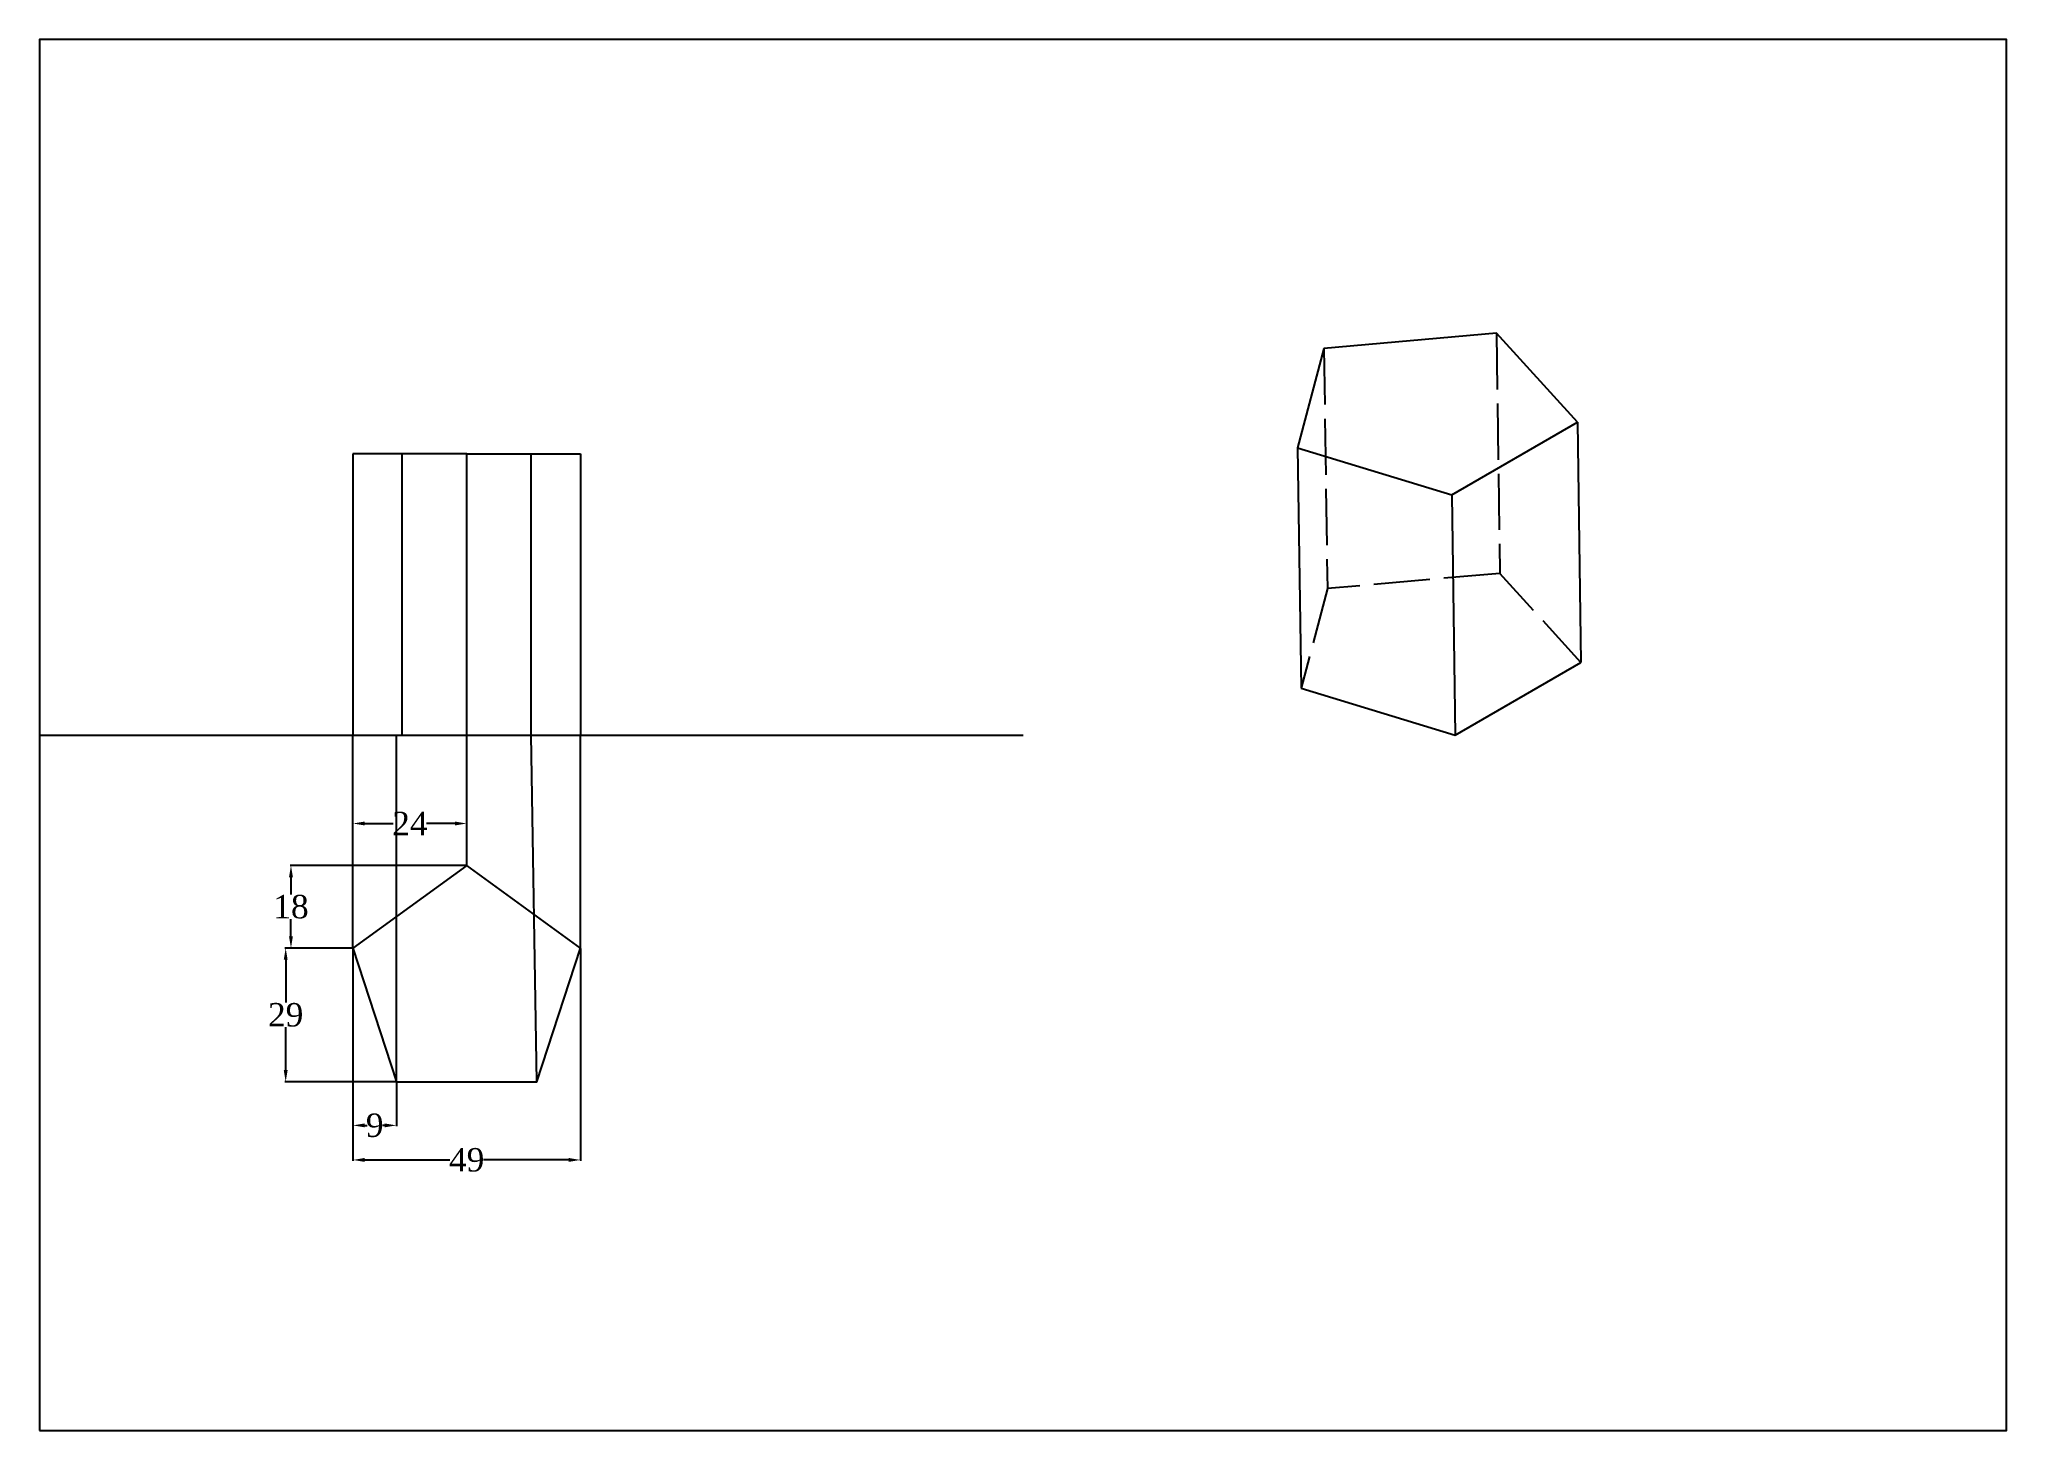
# Model space of a CAD drawing. Header units: millimetres. Extents: x 0 to 420, y 0 to 297.
import ezdxf

# ---------------------------------------------------------------- set-up
doc = ezdxf.new("R2010")
doc.units = ezdxf.units.MM
doc.header["$MEASUREMENT"] = 0
doc.linetypes.add('ACAD_ISO02W100', pattern=[15, 12, -3])
doc.styles.get("Standard").update_dxf_attribs({"font": 'times.ttf', "height": 5})
doc.dimstyles.get("Standard").update_dxf_attribs({"dimtxt": 5, "dimasz": 2.5, "dimexe": 0.18, "dimexo": 0.0625, "dimgap": 0.09, "dimtad": 0, "dimtih": 1, "dimtoh": 1, "dimdec": 0, "dimzin": 0, "dimdsep": 46, "dimtxsty": 'Standard', "dimcen": 0.09, "dimadec": 0, "dimazin": 0, "dimtfac": 1, "dimtdec": 0, "dimtofl": 0, "dimtmove": 0, "dimatfit": 3, "dimfxl": 1, "dimtolj": 1, "dimtzin": 0, "dimarcsym": 0})

# ---------------------------------------------------------------- blocks, each defined once
blk = doc.blocks.new('*D1')
at = {"color": 0, "lineweight": -2, "transparency": 16777216}
for p, q in [((91.17, 120.65), (53.54, 120.65)), ((53.72, 118.15), (53.72, 114.47)), ((53.72, 105.52), (53.72, 109.2)), ((66.9, 103.02), (53.54, 103.02))]:
    blk.add_line(p, q, dxfattribs=at)
at = {"color": 0, "transparency": 16777216}
for points in [[(53.3, 118.15), (54.13, 118.15), (53.72, 120.65)], [(53.3, 105.52), (54.13, 105.52), (53.72, 103.02)]]:
    blk.add_solid(points, dxfattribs=at)
at = {"layer": 'Defpoints', "color": 0, "transparency": 16777216}
for p in [(91.23, 120.65), (53.72, 103.02), (66.96, 103.02)]:
    blk.add_point(p, dxfattribs=at)
at = {"color": 0, "transparency": 16777216, "insert": (53.72, 111.83), "char_height": 5, "attachment_point": 5}
blk.add_mtext('\\A1;18', dxfattribs=at)
blk = doc.blocks.new('*D2')
at = {"color": 0, "lineweight": -2, "transparency": 16777216}
for p, q in [((66.9, 103.02), (52.41, 103.02)), ((52.59, 100.52), (52.59, 91.39)), ((52.59, 76.98), (52.59, 86.11)), ((76.17, 74.48), (52.41, 74.48))]:
    blk.add_line(p, q, dxfattribs=at)
at = {"color": 0, "transparency": 16777216}
for points in [[(52.18, 100.52), (53.01, 100.52), (52.59, 103.02)], [(52.18, 76.98), (53.01, 76.98), (52.59, 74.48)]]:
    blk.add_solid(points, dxfattribs=at)
at = {"layer": 'Defpoints', "color": 0, "transparency": 16777216}
for p in [(66.96, 103.02), (52.59, 74.48), (76.23, 74.48)]:
    blk.add_point(p, dxfattribs=at)
at = {"color": 0, "transparency": 16777216, "insert": (52.59, 88.75), "char_height": 5, "attachment_point": 5}
blk.add_mtext('\\A1;29', dxfattribs=at)
blk = doc.blocks.new('*D3')
at = {"color": 0, "lineweight": -2, "transparency": 16777216}
for p, q in [((66.96, 102.95), (66.96, 57.61)), ((115.5, 102.95), (115.5, 57.61)), ((69.46, 57.79), (87.67, 57.79)), ((113, 57.79), (94.8, 57.79))]:
    blk.add_line(p, q, dxfattribs=at)
at = {"color": 0, "transparency": 16777216}
for points in [[(69.46, 58.21), (69.46, 57.37), (66.96, 57.79)], [(113, 58.21), (113, 57.37), (115.5, 57.79)]]:
    blk.add_solid(points, dxfattribs=at)
at = {"layer": 'Defpoints', "color": 0, "transparency": 16777216}
for p in [(66.96, 103.02), (115.5, 103.02), (115.5, 57.79)]:
    blk.add_point(p, dxfattribs=at)
at = {"color": 0, "transparency": 16777216, "insert": (91.23, 57.79), "char_height": 5, "attachment_point": 5}
blk.add_mtext('\\A1;49', dxfattribs=at)
blk = doc.blocks.new('*D4')
at = {"color": 0, "lineweight": -2, "transparency": 16777216}
for p, q in [((66.96, 103.08), (66.96, 129.79)), ((69.46, 129.61), (75.52, 129.61)), ((88.73, 129.61), (82.67, 129.61)), ((91.23, 120.71), (91.23, 129.79))]:
    blk.add_line(p, q, dxfattribs=at)
at = {"color": 0, "transparency": 16777216}
for points in [[(69.46, 130.03), (69.46, 129.19), (66.96, 129.61)], [(88.73, 130.03), (88.73, 129.19), (91.23, 129.61)]]:
    blk.add_solid(points, dxfattribs=at)
at = {"layer": 'Defpoints', "color": 0, "transparency": 16777216}
for p in [(91.23, 129.61), (91.23, 120.65), (66.96, 103.02)]:
    blk.add_point(p, dxfattribs=at)
at = {"color": 0, "transparency": 16777216, "insert": (79.1, 129.61), "char_height": 5, "attachment_point": 5}
blk.add_mtext('\\A1;24', dxfattribs=at)
blk = doc.blocks.new('*D5')
at = {"color": 0, "lineweight": -2, "transparency": 16777216}
for p, q in [((66.96, 102.95), (66.96, 64.98)), ((76.23, 74.42), (76.23, 64.98)), ((69.46, 65.16), (69.97, 65.16)), ((73.73, 65.16), (73.23, 65.16))]:
    blk.add_line(p, q, dxfattribs=at)
at = {"color": 0, "transparency": 16777216}
for points in [[(69.46, 65.58), (69.46, 64.75), (66.96, 65.16)], [(73.73, 65.58), (73.73, 64.75), (76.23, 65.16)]]:
    blk.add_solid(points, dxfattribs=at)
at = {"layer": 'Defpoints', "color": 0, "transparency": 16777216}
for p in [(66.96, 103.02), (76.23, 74.48), (76.23, 65.16)]:
    blk.add_point(p, dxfattribs=at)
at = {"color": 0, "transparency": 16777216, "insert": (71.6, 65.16), "char_height": 5, "attachment_point": 5}
blk.add_mtext('\\A1;9', dxfattribs=at)

msp = doc.modelspace()

# ---------------------------------------------------------------- linework, layer by layer
for p, q in [((274.26, 231.02), (268.63, 209.77)), ((311.06, 234.27), (274.26, 231.02)), ((328.38, 215.27), (311.06, 234.27)), ((301.54, 199.77), (328.38, 215.27)), ((328.38, 215.27), (329.11, 164)), ((91.23, 208.5), (66.96, 208.5)), ((66.96, 208.5), (66.96, 148.5)), ((77.47, 148.5), (77.47, 208.5)), ((91.23, 148.5), (91.23, 208.5)), ((91.23, 208.5), (115.5, 208.5)), ((105, 148.5), (105, 208.5)), ((115.5, 208.5), (115.5, 148.5)), ((268.63, 209.77), (301.54, 199.77)), ((268.63, 209.77), (269.36, 158.5)), ((301.54, 199.77), (302.27, 148.5)), ((302.27, 148.5), (329.11, 164)), ((269.36, 158.5), (302.27, 148.5)), ((0, 148.5), (210, 148.5)), ((66.96, 103.02), (66.96, 148.5)), ((76.23, 74.48), (76.23, 148.5)), ((91.23, 120.65), (91.23, 148.5)), ((106.23, 74.48), (105, 148.5)), ((115.5, 103.02), (115.5, 148.5))]:
    msp.add_line(p, q)
at = {"linetype": 'ACAD_ISO02W100'}
for p, q in [((274.26, 231.02), (274.99, 179.75)), ((311.06, 234.27), (311.79, 183)), ((311.79, 183), (274.99, 179.75)), ((329.11, 164), (311.79, 183)), ((274.99, 179.75), (269.36, 158.5))]:
    msp.add_line(p, q, dxfattribs=at)
for points in [[(0, 0), (420, 0), (420, 297), (0, 297)], [(76.23, 74.48), (106.23, 74.48), (115.5, 103.02), (91.23, 120.65), (66.96, 103.02)]]:
    msp.add_lwpolyline(points, close=True)

# ---------------------------------------------------------------- dimensions: what is measured, and where the dimension line sits
for base, p2, picture, middle in [((91.23, 129.61), (91.23, 120.65), '*D4', (79.1, 129.61)), ((115.5, 57.79), (115.5, 103.02), '*D3', (91.23, 57.79)), ((76.23, 65.16), (76.23, 74.48), '*D5', (71.6, 65.16))]:
    dim = msp.add_linear_dim(base=base, p1=(66.96, 103.02), p2=p2, dimstyle='Standard')
    dim.commit()
    dim.dimension.update_dxf_attribs({"geometry": picture, "text_midpoint": middle})
for base, p1, p2, picture, middle in [((53.72, 103.02), (91.23, 120.65), (66.96, 103.02), '*D1', (53.72, 111.83)), ((52.59, 74.48), (66.96, 103.02), (76.23, 74.48), '*D2', (52.59, 88.75))]:
    dim = msp.add_linear_dim(base=base, p1=p1, p2=p2, angle=90, dimstyle='Standard')
    dim.commit()
    dim.dimension.update_dxf_attribs({"geometry": picture, "text_midpoint": middle})

doc.saveas('drawing.dxf')
